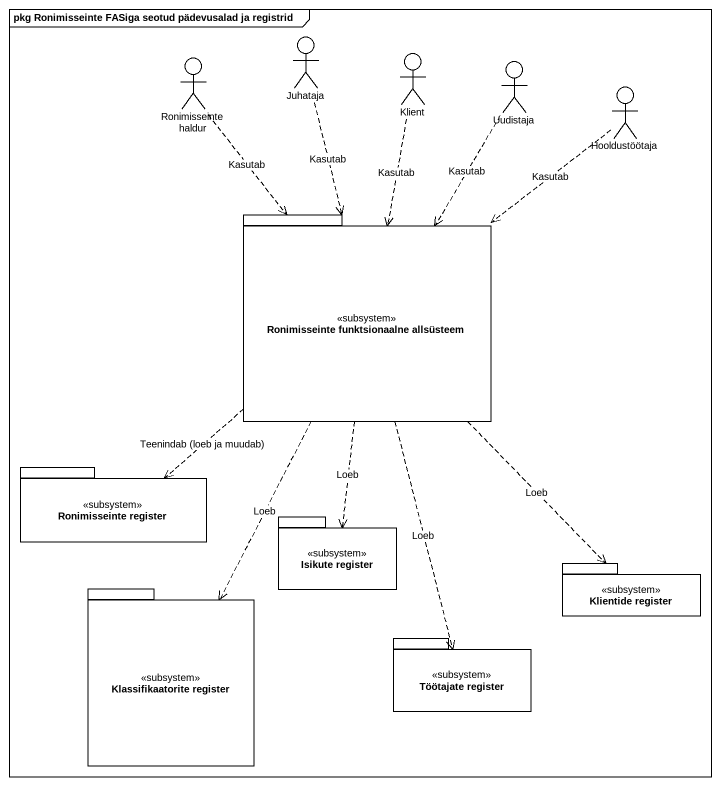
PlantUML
@startuml
mainframe pkg Ronimisseinte FASiga seotud pädevusalad ja registrid
actor Juhataja
actor Klient
actor "Ronimisseinte haldur" as Ronimisseinte_haldur
actor Uudistaja
actor Hooldustöötaja
package "Ronimisseinte funktsionaalne allsüsteem" as Ronimisseinte <<subsystem>> {
}
package "Ronimisseinte register" as Ronimisseinte_register <<subsystem>> {
}
package "Isikute register" as Isikute_register <<subsystem>> {
}
package "Klientide register" as Klientide_register <<subsystem>> {
}
package "Klassifikaatorite register" as Klassifikaatorite_register <<subsystem>> {
}
package "Töötajate register" as Töötajate_register <<subsystem>> {
}
Juhataja ..> Ronimisseinte : Kasutab
Klient ..> Ronimisseinte : Kasutab
Ronimisseinte_haldur ..> Ronimisseinte : Kasutab
Uudistaja ..> Ronimisseinte : Kasutab
Hooldustöötaja ..> Ronimisseinte : Kasutab
Ronimisseinte ..> Ronimisseinte_register : Teenindab (loeb ja muudab)
Ronimisseinte ..> Isikute_register : Loeb
Ronimisseinte ..> Klientide_register : Loeb
Ronimisseinte ..> Klassifikaatorite_register : Loeb
Ronimisseinte ..> Töötajate_register : Loeb
@enduml
